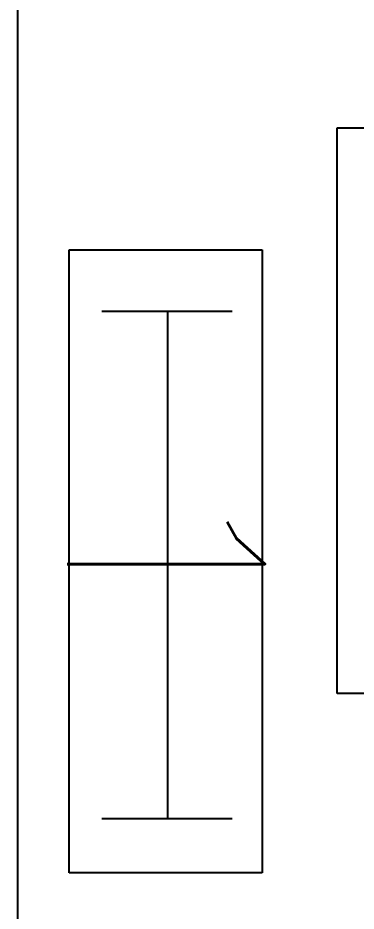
# Model space of a CAD drawing. Header units: inches. Extents: x 567429 to 582707, y 126347 to 133675.
# Drawn here: x 580464.09 to 580480.62, y 131681.77 to 131725.39 of the extents above; entities that cross this region are included whole.
import ezdxf

# ---------------------------------------------------------------- set-up
doc = ezdxf.new("R2010")
doc.units = ezdxf.units.IN
doc.header["$MEASUREMENT"] = 0
doc.layers.add('BORD', color=3, linetype='Continuous')
doc.styles.add('ROMANS', font='romans.shx')

# ---------------------------------------------------------------- blocks, each defined once
blk = doc.blocks.new('BOARD1')
at = {"layer": 'BORD'}
for p, q in [((-25.172, -34.604), (-25.172, -12.731)), ((5.257, -12.731), (5.257, -34.604)), ((5.257, -34.604), (-25.172, -34.604)), ((-18.618, -49.016), (-18.618, -38.629)), ((-18.618, -38.629), (14.897, -38.629)), ((14.897, -38.629), (14.897, -49.016)), ((14.897, -49.016), (-18.618, -49.016))]:
    blk.add_line(p, q, dxfattribs=at)
at = {"layer": 'BORD', "color": 3}
for p, q in [((-15.295, -40.247), (-15.295, -47.268)), ((12.007, -40.247), (12.007, -47.268)), ((-15.295, -43.735), (12.007, -43.735))]:
    blk.add_line(p, q, dxfattribs=at)
at = {"layer": 'BORD', "color": 4}
blk.add_line((98.928, -51.778), (-77.345, -51.778), dxfattribs=at)
at = {"layer": 'BORD', "color": 2, "style": 'ROMANS'}
blk.add_text('1', height=10.644, dxfattribs=at).set_placement((-6.721, -49.129))

msp = doc.modelspace()

# ---------------------------------------------------------------- block references
at = {"layer": 'BORD', "ltscale": 5, "xscale": 0.9077507259660476, "yscale": 0.9077507259660476, "zscale": 0.9077507259660476, "rotation": 270.0028855765607}
msp.add_blockref('BOARD1', (580511.094, 131697.171), dxfattribs=at)

doc.saveas('drawing.dxf')
